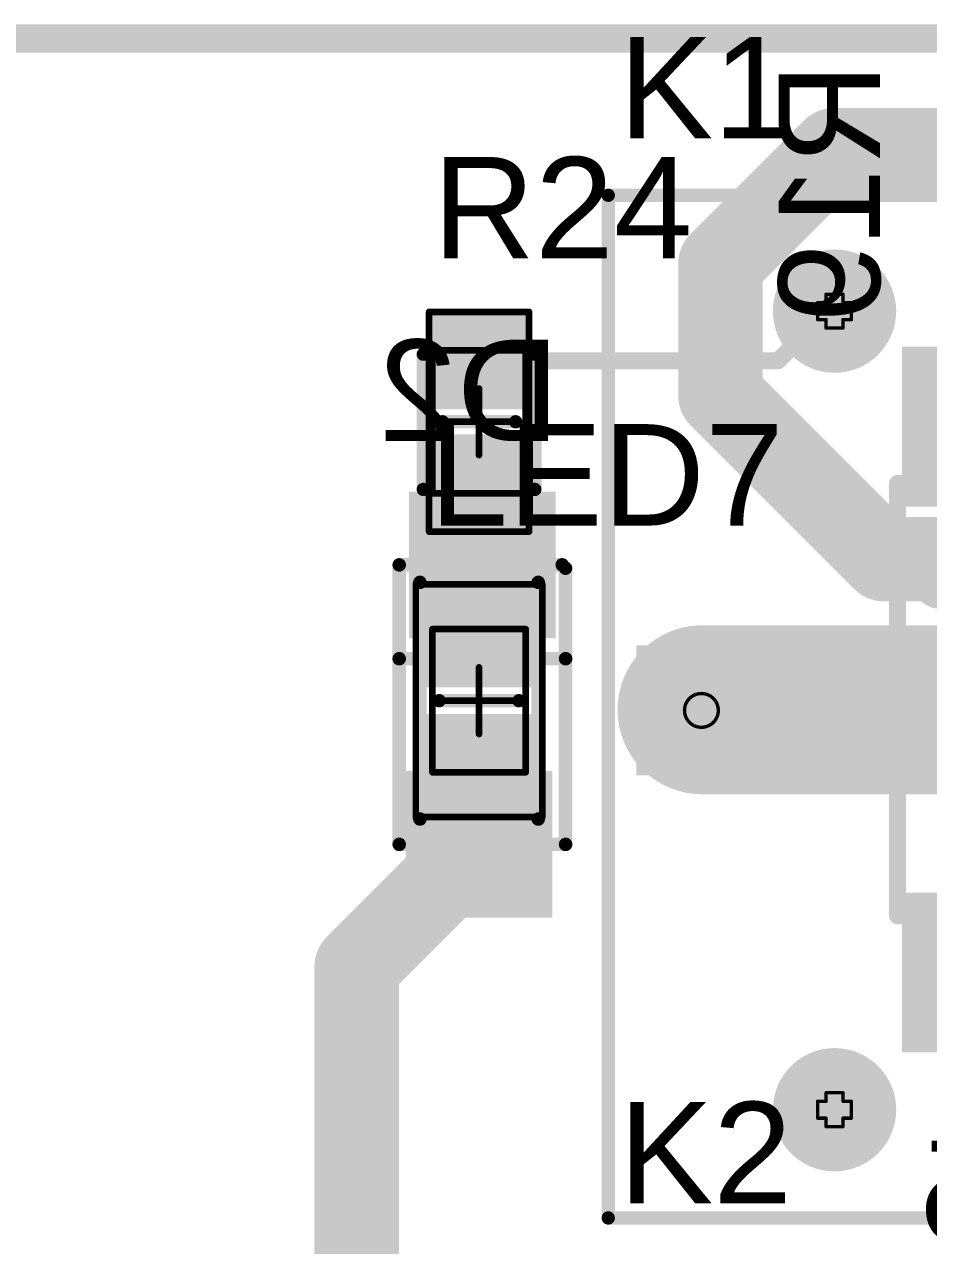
# Model space of a CAD drawing. Header units: millimetres. Extents: x 0.82 to 4.9, y 1.18 to 4.75.
# Drawn here: x 2.983 to 3.518, y 2.242 to 2.964 of the extents above; entities that cross this region are included whole.
import ezdxf

# ---------------------------------------------------------------- set-up
doc = ezdxf.new("R2010")
doc.units = ezdxf.units.MM
doc.header["$MEASUREMENT"] = 0
for name, color, linetype in [('BottomLayer', 5, 'Continuous'), ('BottomOverlay', 54, 'Continuous'), ('BottomPaste', 16, 'Continuous'), ('BottomSolder', 6, 'Continuous'), ('DrillDrawing', 1, 'Continuous'), ('Mechanical1', 6, 'Continuous'), ('Mechanical15', 56, 'Continuous'), ('MultiLayer', 9, 'Continuous'), ('PadHoleLayer', 156, 'Continuous'), ('TopLayer', 1, 'Continuous'), ('TopOverlay', 2, 'Continuous'), ('TopPaste', 8, 'Continuous'), ('TopSolder', 216, 'Continuous')]:
    doc.layers.add(name, color=color, linetype=linetype)
doc.styles.add('Arial', font='arial.ttf', dxfattribs={"height": 0.2})

# ---------------------------------------------------------------- blocks, each defined once
blk = doc.blocks.new('LCD_2_4_TFT_SPI_240_320_B_1')
at = {"layer": 'Mechanical15', "const_width": 0.01}
blk.add_lwpolyline([(-0.84094, 0), (0.84094, 0)], dxfattribs=at)
blk = doc.blocks.new('6_0805_L_15')
at = {"layer": 'TopLayer'}
for points in [[(-0.06061, -0.02559), (-0.06061, 0.02559), (-0.01139, 0.02559), (-0.01139, -0.02559)], [(0.01139, -0.02559), (0.01139, 0.02559), (0.06061, 0.02559), (0.06061, -0.02559)]]:
    blk.add_hatch(color=1, dxfattribs=at).paths.add_polyline_path(points)
at = {"layer": 'TopPaste'}
for points in [[(-0.06061, -0.02559), (-0.06061, 0.02559), (-0.01139, 0.02559), (-0.01139, -0.02559)], [(0.01139, -0.02559), (0.01139, 0.02559), (0.06061, 0.02559), (0.06061, -0.02559)]]:
    blk.add_hatch(color=8, dxfattribs=at).paths.add_polyline_path(points)
at = {"layer": 'TopSolder'}
for points in [[(-0.06461, -0.02959), (-0.06461, 0.02959), (-0.00739, 0.02959), (-0.00739, -0.02959)], [(0.00739, -0.02959), (0.00739, 0.02959), (0.06461, 0.02959), (0.06461, -0.02959)]]:
    blk.add_hatch(color=216, dxfattribs=at).paths.add_polyline_path(points)
at = {"layer": 'Mechanical1', "const_width": 0.00394}
for points in [[(-0.04232, 0.02756), (-0.04232, -0.02756)], [(-0.04232, 0.02756), (0.04232, 0.02756)], [(0.04232, 0.02756), (0.04232, -0.02756)], [(-0.04232, -0.02756), (0.04232, -0.02756)]]:
    blk.add_lwpolyline(points, dxfattribs=at)
at = {"layer": 'Mechanical1', "const_width": 0.00197}
for points in [[(-0.04331, 0.02756, 1), (-0.04134, 0.02756, 1)], [(-0.04331, 0.02756, 1), (-0.04134, 0.02756, 1)], [(0.04134, 0.02756, 1), (0.04331, 0.02756, 1)], [(0.04134, 0.02756, 1), (0.04331, 0.02756, 1)], [(-0.04331, -0.02756, 1), (-0.04134, -0.02756, 1)], [(-0.04331, -0.02756, 1), (-0.04134, -0.02756, 1)], [(0.04134, -0.02756, 1), (0.04331, -0.02756, 1)], [(0.04134, -0.02756, 1), (0.04331, -0.02756, 1)]]:
    blk.add_lwpolyline(points, format="xyb", close=True, dxfattribs=at)
at = {"layer": 'Mechanical15', "const_width": 0.00394}
for points in [[(-0.065, 0.02953), (-0.065, -0.02953)], [(-0.065, 0.02953), (0.065, 0.02953)], [(0.065, 0.02953), (0.065, -0.02953)], [(0, 0.01969), (0, -0.01969)], [(-0.01969, 0), (0.01968, 0)], [(-0.065, -0.02953), (0.065, -0.02953)]]:
    blk.add_lwpolyline(points, dxfattribs=at)
at = {"layer": 'Mechanical15', "const_width": 0.00197}
for points in [[(-0.06598, 0.02953, 1), (-0.06402, 0.02953, 1)], [(-0.06598, 0.02953, 1), (-0.06402, 0.02953, 1)], [(0.06402, 0.02953, 1), (0.06598, 0.02953, 1)], [(0.06402, 0.02953, 1), (0.06598, 0.02953, 1)], [(-0.00098, 0.01969, 1), (0.00098, 0.01969, 1)], [(-0.02067, 0, 1), (-0.0187, 0, 1)], [(0.0187, 0, 1), (0.02067, 0, 1)], [(-0.00098, -0.01969, 1), (0.00098, -0.01969, 1)], [(-0.06598, -0.02953, 1), (-0.06402, -0.02953, 1)], [(-0.06598, -0.02953, 1), (-0.06402, -0.02953, 1)], [(0.06402, -0.02953, 1), (0.06598, -0.02953, 1)], [(0.06402, -0.02953, 1), (0.06598, -0.02953, 1)]]:
    blk.add_lwpolyline(points, format="xyb", close=True, dxfattribs=at)
at = {"layer": 'TopOverlay', "const_width": 0.00787}
for points in [[(-0.04, 0.033), (0.04, 0.033)], [(0, 0.02165), (0, -0.02165)], [(-0.04, -0.033), (0.04, -0.033)]]:
    blk.add_lwpolyline(points, dxfattribs=at)
at = {"layer": 'TopOverlay', "const_width": 0.00394}
for points in [[(-0.04197, 0.033, 1), (-0.03803, 0.033, 1)], [(0.03803, 0.033, 1), (0.04197, 0.033, 1)], [(-0.00197, 0.02165, 1), (0.00197, 0.02165, 1)], [(-0.00197, -0.02165, 1), (0.00197, -0.02165, 1)], [(-0.04197, -0.033, 1), (-0.03803, -0.033, 1)], [(0.03803, -0.033, 1), (0.04197, -0.033, 1)]]:
    blk.add_lwpolyline(points, format="xyb", close=True, dxfattribs=at)
blk = doc.blocks.new('0805_LED___GREEN_55')
at = {"layer": 'TopLayer'}
for points in [[(-0.05905, -0.02756), (-0.05905, 0.02756), (-0.01181, 0.02756), (-0.01181, -0.02756)], [(0.01181, -0.02756), (0.01181, 0.02756), (0.05906, 0.02756), (0.05906, -0.02756)]]:
    blk.add_hatch(color=1, dxfattribs=at).paths.add_polyline_path(points)
at = {"layer": 'TopPaste'}
for points in [[(-0.05905, -0.02756), (-0.05905, 0.02756), (-0.01181, 0.02756), (-0.01181, -0.02756)], [(0.01181, -0.02756), (0.01181, 0.02756), (0.05906, 0.02756), (0.05906, -0.02756)]]:
    blk.add_hatch(color=8, dxfattribs=at).paths.add_polyline_path(points)
at = {"layer": 'TopSolder'}
for points in [[(-0.06305, -0.03156), (-0.06305, 0.03156), (-0.00781, 0.03156), (-0.00781, -0.03156)], [(0.00781, -0.03156), (0.00781, 0.03156), (0.06306, 0.03156), (0.06306, -0.03156)]]:
    blk.add_hatch(color=216, dxfattribs=at).paths.add_polyline_path(points)
at = {"layer": 'Mechanical1', "const_width": 0.00394}
for points in [[(0.04232, 0.02756), (-0.04232, 0.02756)], [(-0.04232, -0.02756), (-0.04232, 0.02756)], [(0.04232, -0.02756), (0.04232, 0.02756)], [(0.04232, -0.02756), (-0.04232, -0.02756)]]:
    blk.add_lwpolyline(points, dxfattribs=at)
at = {"layer": 'Mechanical1', "const_width": 0.00197}
for points in [[(-0.04331, 0.02756, 1), (-0.04134, 0.02756, 1)], [(-0.04331, 0.02756, 1), (-0.04134, 0.02756, 1)], [(0.04134, 0.02756, 1), (0.04331, 0.02756, 1)], [(0.04134, 0.02756, 1), (0.04331, 0.02756, 1)], [(-0.04331, -0.02756, 1), (-0.04134, -0.02756, 1)], [(-0.04331, -0.02756, 1), (-0.04134, -0.02756, 1)], [(0.04134, -0.02756, 1), (0.04331, -0.02756, 1)], [(0.04134, -0.02756, 1), (0.04331, -0.02756, 1)]]:
    blk.add_lwpolyline(points, format="xyb", close=True, dxfattribs=at)
at = {"layer": 'Mechanical15', "const_width": 0.00394}
for points in [[(-0.0689, -0.0374), (-0.0689, 0.0374)], [(0.0689, 0.0374), (-0.0689, 0.0374)], [(0.0689, -0.0374), (0.0689, 0.0374)], [(0, -0.01969), (0, 0.01969)], [(0.01969, 0), (-0.01968, 0)], [(0.0689, -0.0374), (-0.0689, -0.0374)]]:
    blk.add_lwpolyline(points, dxfattribs=at)
at = {"layer": 'Mechanical15', "const_width": 0.00197}
for points in [[(-0.06988, 0.0374, 1), (-0.06791, 0.0374, 1)], [(-0.06988, 0.0374, 1), (-0.06791, 0.0374, 1)], [(0.06791, 0.0374, 1), (0.06988, 0.0374, 1)], [(0.06791, 0.0374, 1), (0.06988, 0.0374, 1)], [(-0.00098, 0.01969, 1), (0.00098, 0.01969, 1)], [(-0.02067, 0, 1), (-0.0187, 0, 1)], [(0.0187, 0, 1), (0.02067, 0, 1)], [(-0.00098, -0.01969, 1), (0.00098, -0.01969, 1)], [(-0.06988, -0.0374, 1), (-0.06791, -0.0374, 1)], [(-0.06988, -0.0374, 1), (-0.06791, -0.0374, 1)], [(0.06791, -0.0374, 1), (0.06988, -0.0374, 1)], [(0.06791, -0.0374, 1), (0.06988, -0.0374, 1)]]:
    blk.add_lwpolyline(points, format="xyb", close=True, dxfattribs=at)
at = {"layer": 'TopOverlay'}
for points, const_width in [([(0.07, 0.035), (-0.07, 0.035)], 0.008), ([(-0.07, -0.035), (-0.07, 0.035)], 0.008), ([(0.07, -0.035), (0.07, 0.035)], 0.008), ([(0, -0.02362), (0, 0.02362)], 0.00787), ([(0.07, -0.035), (-0.07, -0.035)], 0.008)]:
    blk.add_lwpolyline(points, dxfattribs=dict(at, const_width=const_width))
for points, const_width in [([(-0.072, 0.035, 1), (-0.068, 0.035, 1)], 0.004), ([(-0.072, 0.035, 1), (-0.068, 0.035, 1)], 0.004), ([(0.068, 0.035, 1), (0.072, 0.035, 1)], 0.004), ([(0.068, 0.035, 1), (0.072, 0.035, 1)], 0.004), ([(-0.00197, 0.02362, 1), (0.00197, 0.02362, 1)], 0.00394), ([(0.085, 0, 1), (0.075, 0, 1)], 0.01), ([(0.0725, 0, 1), (0.0775, 0, 1)], 0.005), ([(0.0825, 0, 1), (0.0875, 0, 1)], 0.005), ([(-0.00197, -0.02362, 1), (0.00197, -0.02362, 1)], 0.00394), ([(-0.072, -0.035, 1), (-0.068, -0.035, 1)], 0.004), ([(-0.072, -0.035, 1), (-0.068, -0.035, 1)], 0.004), ([(0.068, -0.035, 1), (0.072, -0.035, 1)], 0.004), ([(0.068, -0.035, 1), (0.072, -0.035, 1)], 0.004)]:
    blk.add_lwpolyline(points, format="xyb", close=True, dxfattribs=dict(at, const_width=const_width))
blk = doc.blocks.new('MODUL_HRS4_64')
at = {"layer": 'BottomLayer'}
h = blk.add_hatch(color=5, dxfattribs=at)
edge = h.paths.add_edge_path()
edge.add_arc((-0.20472, 0.22047), 0.03248, 0, 360)
h = blk.add_hatch(color=5, dxfattribs=at)
edge = h.paths.add_edge_path()
edge.add_arc((0.27559, 0.22047), 0.03642, 0, 360)
blk.add_hatch(color=5, dxfattribs=at).paths.add_polyline_path([(-0.31791, -0.0502), (-0.31791, 0.0187), (-0.24902, 0.0187), (-0.24902, -0.0502)])
h = blk.add_hatch(color=5, dxfattribs=at)
edge = h.paths.add_edge_path()
edge.add_arc((0.27559, -0.25197), 0.03642, 0, 360)
h = blk.add_hatch(color=5, dxfattribs=at)
edge = h.paths.add_edge_path()
edge.add_arc((-0.20472, -0.25197), 0.03248, 0, 360)
at = {"layer": 'BottomSolder'}
h = blk.add_hatch(color=6, dxfattribs=at)
edge = h.paths.add_edge_path()
edge.add_arc((0.27559, 0.22047), 0.04042, 0, 360)
h = blk.add_hatch(color=6, dxfattribs=at)
edge = h.paths.add_edge_path()
edge.add_arc((-0.20472, 0.22047), 0.03648, 0, 360)
blk.add_hatch(color=6, dxfattribs=at).paths.add_polyline_path([(-0.32191, -0.0542), (-0.32191, 0.0227), (-0.24502, 0.0227), (-0.24502, -0.0542)])
h = blk.add_hatch(color=6, dxfattribs=at)
edge = h.paths.add_edge_path()
edge.add_arc((-0.20472, -0.25197), 0.03648, 0, 360)
h = blk.add_hatch(color=6, dxfattribs=at)
edge = h.paths.add_edge_path()
edge.add_arc((0.27559, -0.25197), 0.04042, 0, 360)
at = {"layer": 'MultiLayer'}
h = blk.add_hatch(color=9, dxfattribs=at)
edge = h.paths.add_edge_path()
edge.add_arc((-0.20472, 0.22047), 0.03248, 0, 360)
h = blk.add_hatch(color=9, dxfattribs=at)
edge = h.paths.add_edge_path()
edge.add_arc((0.27559, 0.22047), 0.03642, 0, 360)
blk.add_hatch(color=9, dxfattribs=at).paths.add_polyline_path([(-0.31791, -0.0502), (-0.31791, 0.0187), (-0.24902, 0.0187), (-0.24902, -0.0502)])
h = blk.add_hatch(color=9, dxfattribs=at)
edge = h.paths.add_edge_path()
edge.add_arc((0.27559, -0.25197), 0.03642, 0, 360)
h = blk.add_hatch(color=9, dxfattribs=at)
edge = h.paths.add_edge_path()
edge.add_arc((-0.20472, -0.25197), 0.03248, 0, 360)
at = {"layer": 'PadHoleLayer'}
h = blk.add_hatch(color=156, dxfattribs=at)
edge = h.paths.add_edge_path()
edge.add_arc((-0.20472, 0.22047), 0.01969, 0, 360)
h = blk.add_hatch(color=156, dxfattribs=at)
edge = h.paths.add_edge_path()
edge.add_arc((0.27559, 0.22047), 0.02362, 0, 360)
h = blk.add_hatch(color=156, dxfattribs=at)
edge = h.paths.add_edge_path()
edge.add_arc((-0.28347, -0.01575), 0.02362, 0, 360)
h = blk.add_hatch(color=156, dxfattribs=at)
edge = h.paths.add_edge_path()
edge.add_arc((0.27559, -0.25197), 0.02362, 0, 360)
h = blk.add_hatch(color=156, dxfattribs=at)
edge = h.paths.add_edge_path()
edge.add_arc((-0.20472, -0.25197), 0.01969, 0, 360)
at = {"layer": 'TopLayer'}
h = blk.add_hatch(color=1, dxfattribs=at)
edge = h.paths.add_edge_path()
edge.add_arc((-0.20472, 0.22047), 0.03248, 0, 360)
h = blk.add_hatch(color=1, dxfattribs=at)
edge = h.paths.add_edge_path()
edge.add_arc((0.27559, 0.22047), 0.03642, 0, 360)
blk.add_hatch(color=1, dxfattribs=at).paths.add_polyline_path([(-0.31791, -0.0502), (-0.31791, 0.0187), (-0.24902, 0.0187), (-0.24902, -0.0502)])
h = blk.add_hatch(color=1, dxfattribs=at)
edge = h.paths.add_edge_path()
edge.add_arc((0.27559, -0.25197), 0.03642, 0, 360)
h = blk.add_hatch(color=1, dxfattribs=at)
edge = h.paths.add_edge_path()
edge.add_arc((-0.20472, -0.25197), 0.03248, 0, 360)
at = {"layer": 'TopSolder'}
h = blk.add_hatch(color=216, dxfattribs=at)
edge = h.paths.add_edge_path()
edge.add_arc((0.27559, 0.22047), 0.04042, 0, 360)
h = blk.add_hatch(color=216, dxfattribs=at)
edge = h.paths.add_edge_path()
edge.add_arc((-0.20472, 0.22047), 0.03648, 0, 360)
blk.add_hatch(color=216, dxfattribs=at).paths.add_polyline_path([(-0.32191, -0.0542), (-0.32191, 0.0227), (-0.24502, 0.0227), (-0.24502, -0.0542)])
h = blk.add_hatch(color=216, dxfattribs=at)
edge = h.paths.add_edge_path()
edge.add_arc((-0.20472, -0.25197), 0.03648, 0, 360)
h = blk.add_hatch(color=216, dxfattribs=at)
edge = h.paths.add_edge_path()
edge.add_arc((0.27559, -0.25197), 0.04042, 0, 360)
at = {"layer": 'TopOverlay', "const_width": 0.00787}
for points in [[(-0.33858, 0.289), (0.41, 0.289)], [(-0.33858, -0.316), (-0.33858, 0.289)], [(0.41, -0.316), (0.41, 0.289)], [(-0.33858, -0.316), (0.41, -0.316)]]:
    blk.add_lwpolyline(points, dxfattribs=at)
at = {"layer": 'TopOverlay', "const_width": 0.00394}
for points in [[(-0.34055, 0.289, 1), (-0.33661, 0.289, 1)], [(-0.34055, 0.289, 1), (-0.33661, 0.289, 1)], [(0.40803, 0.289, 1), (0.41197, 0.289, 1)], [(0.40803, 0.289, 1), (0.41197, 0.289, 1)], [(-0.34055, -0.316, 1), (-0.33661, -0.316, 1)], [(-0.34055, -0.316, 1), (-0.33661, -0.316, 1)], [(0.40803, -0.316, 1), (0.41197, -0.316, 1)], [(0.40803, -0.316, 1), (0.41197, -0.316, 1)]]:
    blk.add_lwpolyline(points, format="xyb", close=True, dxfattribs=at)
blk = doc.blocks.new('PC817_SMT_B_67')
at = {"layer": 'BottomLayer'}
for points in [[(-0.11811, 0.08346), (-0.11811, 0.01654), (-0.20473, 0.01654), (-0.20473, 0.08346)], [(0.20473, 0.08346), (0.20473, 0.01654), (0.11811, 0.01654), (0.11811, 0.08346)], [(-0.11811, -0.01654), (-0.11811, -0.08346), (-0.20473, -0.08346), (-0.20473, -0.01654)], [(0.20473, -0.01654), (0.20473, -0.08346), (0.11811, -0.08346), (0.11811, -0.01654)]]:
    blk.add_hatch(color=5, dxfattribs=at).paths.add_polyline_path(points)
at = {"layer": 'BottomPaste'}
for points in [[(-0.11811, 0.08346), (-0.11811, 0.01654), (-0.20473, 0.01654), (-0.20473, 0.08346)], [(0.20473, 0.08346), (0.20473, 0.01654), (0.11811, 0.01654), (0.11811, 0.08346)], [(-0.11811, -0.01654), (-0.11811, -0.08346), (-0.20473, -0.08346), (-0.20473, -0.01654)], [(0.20473, -0.01654), (0.20473, -0.08346), (0.11811, -0.08346), (0.11811, -0.01654)]]:
    blk.add_hatch(color=16, dxfattribs=at).paths.add_polyline_path(points)
at = {"layer": 'BottomSolder'}
for points in [[(-0.11411, 0.08746), (-0.11411, 0.01254), (-0.20873, 0.01254), (-0.20873, 0.08746)], [(0.20873, 0.08746), (0.20873, 0.01254), (0.11411, 0.01254), (0.11411, 0.08746)], [(-0.11411, -0.01254), (-0.11411, -0.08746), (-0.20873, -0.08746), (-0.20873, -0.01254)], [(0.20873, -0.01254), (0.20873, -0.08746), (0.11411, -0.08746), (0.11411, -0.01254)]]:
    blk.add_hatch(color=6, dxfattribs=at).paths.add_polyline_path(points)
at = {"layer": 'BottomOverlay', "const_width": 0.01}
for points in [[(0.12795, 0.09016), (-0.12795, 0.09016)], [(-0.12795, -0.09), (-0.12795, 0.09)], [(-0.095, -0.09), (-0.095, 0.09016)], [(0.12795, -0.08795), (0.12795, 0.09)], [(0.12795, -0.09), (-0.12795, -0.09)]]:
    blk.add_lwpolyline(points, dxfattribs=at)
at = {"layer": 'BottomOverlay'}
for points, const_width in [([(-0.13045, 0.09016, 1), (-0.12545, 0.09016, 1)], 0.005), ([(-0.13045, 0.09, 1), (-0.12545, 0.09, 1)], 0.005), ([(-0.0975, 0.09016, 1), (-0.0925, 0.09016, 1)], 0.005), ([(0.12545, 0.09016, 1), (0.13045, 0.09016, 1)], 0.005), ([(0.12545, 0.09, 1), (0.13045, 0.09, 1)], 0.005), ([(-0.05882, -0.065, 1), (-0.08118, -0.065, 1)], 0.01), ([(-0.08368, -0.065, 1), (-0.07868, -0.065, 1)], 0.005), ([(-0.06132, -0.065, 1), (-0.05632, -0.065, 1)], 0.005), ([(-0.13045, -0.09, 1), (-0.12545, -0.09, 1)], 0.005), ([(-0.13045, -0.09, 1), (-0.12545, -0.09, 1)], 0.005), ([(-0.0975, -0.09, 1), (-0.0925, -0.09, 1)], 0.005), ([(0.12545, -0.08795, 1), (0.13045, -0.08795, 1)], 0.005), ([(0.12545, -0.09, 1), (0.13045, -0.09, 1)], 0.005)]:
    blk.add_lwpolyline(points, format="xyb", close=True, dxfattribs=dict(at, const_width=const_width))
at = {"layer": 'Mechanical15', "const_width": 0.00394}
for points in [[(0, -0.01969), (0, 0.01969)], [(0.01969, 0), (-0.01969, 0)]]:
    blk.add_lwpolyline(points, dxfattribs=at)
at = {"layer": 'Mechanical15', "const_width": 0.00197}
for points in [[(-0.00098, 0.01969, 1), (0.00098, 0.01969, 1)], [(-0.02067, 0, 1), (-0.0187, 0, 1)], [(0.0187, 0, 1), (0.02067, 0, 1)], [(-0.00098, -0.01969, 1), (0.00098, -0.01969, 1)]]:
    blk.add_lwpolyline(points, format="xyb", close=True, dxfattribs=at)
at = {"layer": 'BottomOverlay', "text_generation_flag": 2}
blk.add_text('PC817', height=0.04, rotation=-180, dxfattribs=at).set_placement((-0.08, 0.025))
blk = doc.blocks.new('DO_214AC_B_74')
at = {"layer": 'BottomLayer'}
for points in [[(-0.03937, 0.03937), (0.03937, 0.03937), (0.03937, -0.03937), (-0.03937, -0.03937)], [(0.12598, 0.0374), (0.20472, 0.0374), (0.20472, -0.04134), (0.12598, -0.04134)]]:
    blk.add_hatch(color=5, dxfattribs=at).paths.add_polyline_path(points)
at = {"layer": 'BottomPaste'}
for points in [[(-0.03937, 0.03937), (0.03937, 0.03937), (0.03937, -0.03937), (-0.03937, -0.03937)], [(0.12598, 0.0374), (0.20472, 0.0374), (0.20472, -0.04134), (0.12598, -0.04134)]]:
    blk.add_hatch(color=16, dxfattribs=at).paths.add_polyline_path(points)
at = {"layer": 'BottomSolder'}
for points in [[(-0.04337, 0.04337), (0.04337, 0.04337), (0.04337, -0.04337), (-0.04337, -0.04337)], [(0.12198, 0.0414), (0.20872, 0.0414), (0.20872, -0.04534), (0.12198, -0.04534)]]:
    blk.add_hatch(color=6, dxfattribs=at).paths.add_polyline_path(points)
at = {"layer": 'BottomOverlay', "const_width": 0.008}
for points in [[(0, -0.04921), (0, 0.04724)], [(0.16535, 0.04921), (0.00197, 0.04921)], [(0.05551, -0.04921), (0.05551, 0.04921)], [(0.16535, -0.04921), (0.16535, 0.04921)], [(0.16535, -0.04921), (0, -0.04921)]]:
    blk.add_lwpolyline(points, dxfattribs=at)
at = {"layer": 'BottomOverlay', "const_width": 0.004}
for points in [[(-0.002, 0.04724, 1), (0.002, 0.04724, 1)], [(-0.00003, 0.04921, 1), (0.00397, 0.04921, 1)], [(0.05351, 0.04921, 1), (0.05751, 0.04921, 1)], [(0.16335, 0.04921, 1), (0.16735, 0.04921, 1)], [(0.16335, 0.04921, 1), (0.16735, 0.04921, 1)], [(-0.002, -0.04921, 1), (0.002, -0.04921, 1)], [(-0.002, -0.04921, 1), (0.002, -0.04921, 1)], [(0.05351, -0.04921, 1), (0.05751, -0.04921, 1)], [(0.16335, -0.04921, 1), (0.16735, -0.04921, 1)], [(0.16335, -0.04921, 1), (0.16735, -0.04921, 1)]]:
    blk.add_lwpolyline(points, format="xyb", close=True, dxfattribs=at)

msp = doc.modelspace()

# ---------------------------------------------------------------- linework, layer by layer
at = {"layer": 'BottomLayer', "const_width": 0.05}
for points in [[(3.39521, 2.82279), (3.46242, 2.89)], [(3.46242, 2.89), (3.594, 2.89)], [(3.39521, 2.74494), (3.39521, 2.82279)], [(3.39521, 2.74494), (3.49204, 2.64811)], [(3.49204, 2.64811), (3.68796, 2.64811)], [(3.18002, 2.40697), (3.25242, 2.47937)], [(3.18002, 1.92177), (3.18002, 2.40697)]]:
    msp.add_lwpolyline(points, dxfattribs=at)
at = {"layer": 'BottomLayer', "const_width": 0.025}
for points in [[(3.44992, 2.89, 1), (3.47492, 2.89, 1)], [(3.44992, 2.89, 1), (3.47492, 2.89, 1)], [(3.38271, 2.82279, 1), (3.40771, 2.82279, 1)], [(3.38271, 2.82279, 1), (3.40771, 2.82279, 1)], [(3.38271, 2.74494, 1), (3.40771, 2.74494, 1)], [(3.38271, 2.74494, 1), (3.40771, 2.74494, 1)], [(3.47954, 2.64811, 1), (3.50454, 2.64811, 1)], [(3.47954, 2.64811, 1), (3.50454, 2.64811, 1)], [(3.23992, 2.47937, 1), (3.26492, 2.47937, 1)], [(3.16752, 2.40697, 1), (3.19252, 2.40697, 1)], [(3.16752, 2.40697, 1), (3.19252, 2.40697, 1)]]:
    msp.add_lwpolyline(points, format="xyb", close=True, dxfattribs=at)
at = {"layer": 'DrillDrawing', "const_width": 0.002}
for points in [[(3.45769, 2.79984), (3.45769, 2.80484)], [(3.45769, 2.80484), (3.46769, 2.80484)], [(3.46769, 2.79984), (3.46769, 2.80484)], [(3.45269, 2.78984), (3.45269, 2.79984)], [(3.45269, 2.79984), (3.45769, 2.79984)], [(3.46769, 2.79984), (3.47269, 2.79984)], [(3.47269, 2.78984), (3.47269, 2.79984)], [(3.45269, 2.78984), (3.45769, 2.78984)], [(3.45769, 2.78484), (3.45769, 2.78984)], [(3.46769, 2.78984), (3.47269, 2.78984)], [(3.46769, 2.78484), (3.46769, 2.78984)], [(3.45769, 2.78484), (3.46769, 2.78484)], [(3.45269, 2.3174), (3.45269, 2.3274)], [(3.45269, 2.3274), (3.45769, 2.3274)], [(3.45769, 2.3274), (3.45769, 2.3324)], [(3.45769, 2.3324), (3.46769, 2.3324)], [(3.46769, 2.3274), (3.46769, 2.3324)], [(3.46769, 2.3274), (3.47269, 2.3274)], [(3.47269, 2.3174), (3.47269, 2.3274)], [(3.45269, 2.3174), (3.45769, 2.3174)], [(3.45769, 2.3124), (3.45769, 2.3174)], [(3.45769, 2.3124), (3.46769, 2.3124)], [(3.46769, 2.3174), (3.47269, 2.3174)], [(3.46769, 2.3124), (3.46769, 2.3174)]]:
    msp.add_lwpolyline(points, dxfattribs=at)
at = {"layer": 'DrillDrawing'}
for points, const_width in [([(3.45719, 2.80484, 1), (3.45819, 2.80484, 1)], 0.001), ([(3.45719, 2.80484, 1), (3.45819, 2.80484, 1)], 0.001), ([(3.46719, 2.80484, 1), (3.46819, 2.80484, 1)], 0.001), ([(3.46719, 2.80484, 1), (3.46819, 2.80484, 1)], 0.001), ([(3.45219, 2.79984, 1), (3.45319, 2.79984, 1)], 0.001), ([(3.45219, 2.79984, 1), (3.45319, 2.79984, 1)], 0.001), ([(3.45719, 2.79984, 1), (3.45819, 2.79984, 1)], 0.001), ([(3.45719, 2.79984, 1), (3.45819, 2.79984, 1)], 0.001), ([(3.46719, 2.79984, 1), (3.46819, 2.79984, 1)], 0.001), ([(3.46719, 2.79984, 1), (3.46819, 2.79984, 1)], 0.001), ([(3.47219, 2.79984, 1), (3.47319, 2.79984, 1)], 0.001), ([(3.47219, 2.79984, 1), (3.47319, 2.79984, 1)], 0.001), ([(3.45219, 2.78984, 1), (3.45319, 2.78984, 1)], 0.001), ([(3.45219, 2.78984, 1), (3.45319, 2.78984, 1)], 0.001), ([(3.45719, 2.78984, 1), (3.45819, 2.78984, 1)], 0.001), ([(3.45719, 2.78984, 1), (3.45819, 2.78984, 1)], 0.001), ([(3.46719, 2.78984, 1), (3.46819, 2.78984, 1)], 0.001), ([(3.46719, 2.78984, 1), (3.46819, 2.78984, 1)], 0.001), ([(3.47219, 2.78984, 1), (3.47319, 2.78984, 1)], 0.001), ([(3.47219, 2.78984, 1), (3.47319, 2.78984, 1)], 0.001), ([(3.45719, 2.78484, 1), (3.45819, 2.78484, 1)], 0.001), ([(3.45719, 2.78484, 1), (3.45819, 2.78484, 1)], 0.001), ([(3.46719, 2.78484, 1), (3.46819, 2.78484, 1)], 0.001), ([(3.46719, 2.78484, 1), (3.46819, 2.78484, 1)], 0.001), ([(3.39395, 2.55862, 1), (3.37395, 2.55862, 1)], 0.002), ([(3.37345, 2.55862, 1), (3.37445, 2.55862, 1)], 0.001), ([(3.39345, 2.55862, 1), (3.39445, 2.55862, 1)], 0.001), ([(3.45219, 2.3274, 1), (3.45319, 2.3274, 1)], 0.001), ([(3.45219, 2.3274, 1), (3.45319, 2.3274, 1)], 0.001), ([(3.45719, 2.3324, 1), (3.45819, 2.3324, 1)], 0.001), ([(3.45719, 2.3324, 1), (3.45819, 2.3324, 1)], 0.001), ([(3.45719, 2.3274, 1), (3.45819, 2.3274, 1)], 0.001), ([(3.45719, 2.3274, 1), (3.45819, 2.3274, 1)], 0.001), ([(3.46719, 2.3324, 1), (3.46819, 2.3324, 1)], 0.001), ([(3.46719, 2.3324, 1), (3.46819, 2.3324, 1)], 0.001), ([(3.46719, 2.3274, 1), (3.46819, 2.3274, 1)], 0.001), ([(3.46719, 2.3274, 1), (3.46819, 2.3274, 1)], 0.001), ([(3.47219, 2.3274, 1), (3.47319, 2.3274, 1)], 0.001), ([(3.47219, 2.3274, 1), (3.47319, 2.3274, 1)], 0.001), ([(3.45219, 2.3174, 1), (3.45319, 2.3174, 1)], 0.001), ([(3.45219, 2.3174, 1), (3.45319, 2.3174, 1)], 0.001), ([(3.45719, 2.3174, 1), (3.45819, 2.3174, 1)], 0.001), ([(3.45719, 2.3174, 1), (3.45819, 2.3174, 1)], 0.001), ([(3.45719, 2.3124, 1), (3.45819, 2.3124, 1)], 0.001), ([(3.45719, 2.3124, 1), (3.45819, 2.3124, 1)], 0.001), ([(3.46719, 2.3174, 1), (3.46819, 2.3174, 1)], 0.001), ([(3.46719, 2.3174, 1), (3.46819, 2.3174, 1)], 0.001), ([(3.46719, 2.3124, 1), (3.46819, 2.3124, 1)], 0.001), ([(3.46719, 2.3124, 1), (3.46819, 2.3124, 1)], 0.001), ([(3.47219, 2.3174, 1), (3.47319, 2.3174, 1)], 0.001), ([(3.47219, 2.3174, 1), (3.47319, 2.3174, 1)], 0.001)]:
    msp.add_lwpolyline(points, format="xyb", close=True, dxfattribs=dict(at, const_width=const_width))
at = {"layer": 'Mechanical15', "const_width": 0.01}
msp.add_lwpolyline([(0.825, 2.95276), (4.895, 2.95276)], dxfattribs=at)
at = {"layer": 'TopLayer'}
for points, const_width in [([(3.42917, 2.76537), (3.45865, 2.79484)], 0.01), ([(3.45865, 2.79484), (3.46269, 2.79484)], 0.01), ([(3.25242, 2.76537), (3.42917, 2.76537)], 0.01), ([(3.38433, 2.559), (4.28705, 2.559)], 0.1), ([(3.38395, 2.55862), (3.38433, 2.559)], 0.05)]:
    msp.add_lwpolyline(points, dxfattribs=dict(at, const_width=const_width))
for points, const_width in [([(3.45615, 2.79484, 1), (3.46115, 2.79484, 1)], 0.005), ([(3.45615, 2.79484, 1), (3.46115, 2.79484, 1)], 0.005), ([(3.46019, 2.79484, 1), (3.46519, 2.79484, 1)], 0.005), ([(3.24992, 2.76537, 1), (3.25492, 2.76537, 1)], 0.005), ([(3.42667, 2.76537, 1), (3.43167, 2.76537, 1)], 0.005), ([(3.42667, 2.76537, 1), (3.43167, 2.76537, 1)], 0.005), ([(3.35933, 2.559, 1), (3.40933, 2.559, 1)], 0.05), ([(3.37145, 2.55862, 1), (3.39645, 2.55862, 1)], 0.025), ([(3.37183, 2.559, 1), (3.39683, 2.559, 1)], 0.025)]:
    msp.add_lwpolyline(points, format="xyb", close=True, dxfattribs=dict(at, const_width=const_width))

# ---------------------------------------------------------------- block references
for name, p in [('LCD_2_4_TFT_SPI_240_320_B_1', (2.755, 2.95945)), ('MODUL_HRS4_64', (3.66742, 2.57437))]:
    msp.add_blockref(name, p)
for name, p, rotation in [('6_0805_L_15', (3.25242, 2.72937), 90), ('PC817_SMT_B_67', (3.59, 2.565), 270), ('DO_214AC_B_74', (3.25439, 2.64472), 270), ('0805_LED___GREEN_55', (3.25242, 2.56437), 270)]:
    msp.add_blockref(name, p, dxfattribs=dict(rotation=rotation))

# ---------------------------------------------------------------- texts
at = {"layer": 'BottomOverlay', "style": 'Arial', "text_generation_flag": 2}
msp.add_text('R19', height=0.06, rotation=90, dxfattribs=at).set_placement((3.48957, 2.94187))
for s, p in [('D2', (3.3, 2.718)), ('R25', (3.667, 2.244))]:
    msp.add_text(s, height=0.06, dxfattribs=at).set_placement(p)
at = {"layer": 'TopOverlay', "style": 'Arial'}
for s, p in [('K1', (3.335, 2.897)), ('R24', (3.225, 2.826)), ('LED7', (3.223, 2.668)), ('K2', (3.335, 2.267))]:
    msp.add_text(s, height=0.06, dxfattribs=at).set_placement(p)

doc.saveas('drawing.dxf')
